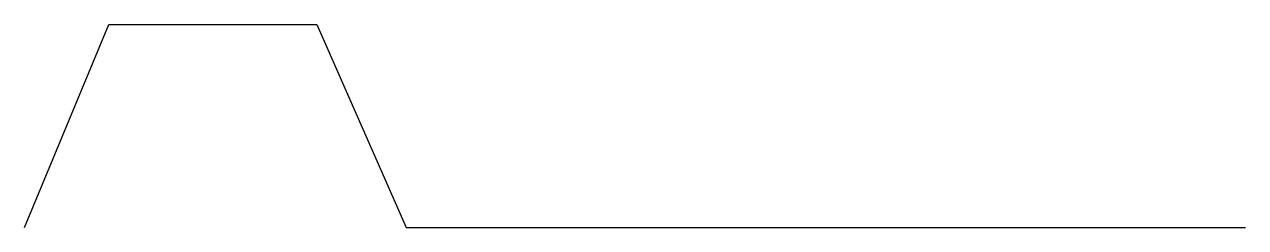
# Model space of a CAD drawing. Header units: inches. Extents: x 0 to 12, y 0 to 2.
import ezdxf

# ---------------------------------------------------------------- set-up
doc = ezdxf.new("R2010")
doc.units = ezdxf.units.IN
doc.header["$LTSCALE"] = 0.5
doc.header["$MEASUREMENT"] = 0

msp = doc.modelspace()

# ---------------------------------------------------------------- linework, layer by layer
msp.add_lwpolyline([(0, 0), (0.828, 2), (2.875, 2), (3.75, 0), (12, 0)])

doc.saveas('drawing.dxf')
